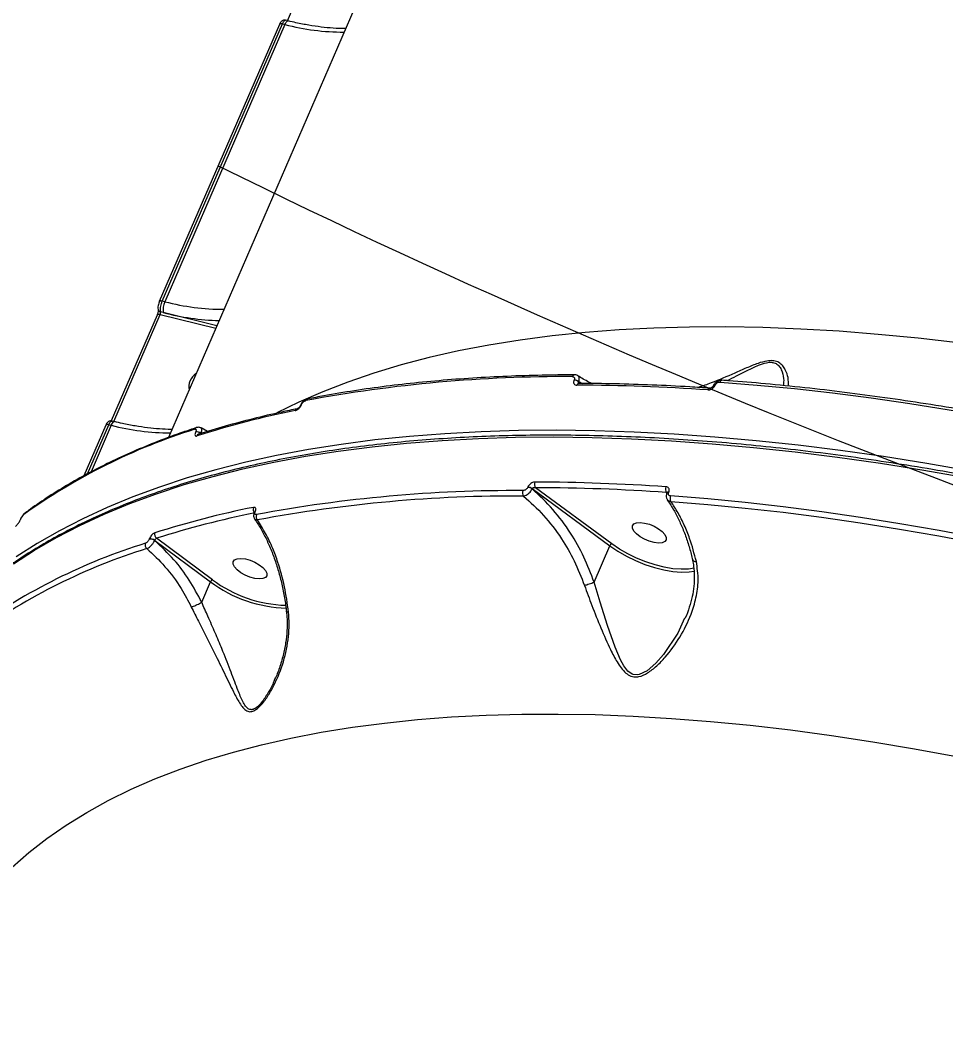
# Model space of a CAD drawing. Header units: millimetres. Extents: x -5238 to 5144, y -3542 to 5092.
# Drawn here: x 2209.4 to 2438.1, y 1084.5 to 1334.4 of the extents above; entities that cross this region are included whole.
import ezdxf

# ---------------------------------------------------------------- set-up
doc = ezdxf.new("R2010")
doc.units = ezdxf.units.MM
for name, color, linetype in [('DIKOM_ОБЪЕКТ', 7, 'Continuous'), ('DIKOM_РАЗМЕР_ЗОНА', 7, 'Continuous'), ('DIKOM_РАЗМЕР_ОБЪЕКТА', 7, 'Continuous')]:
    doc.layers.add(name, color=color, linetype=linetype)
doc.styles.add('style1', font='arial.ttf', dxfattribs={"width": 0.8})
doc.dimstyles.new('1-50', dxfattribs={"dimtxt": 300, "dimasz": 200, "dimexe": 100, "dimexo": 0, "dimgap": 100, "dimtad": 1, "dimtxsty": 'style1', "dimcen": 200, "dimclrd": 7, "dimclre": 7, "dimclrt": 7, "dimadec": 1, "dimazin": 2, "dimtfac": 1, "dimtmove": 0, "dimatfit": 2, "dimfxl": 0, "dimlwd": 25, "dimlwe": 18, "dimarcsym": 0})

# ---------------------------------------------------------------- blocks, each defined once
blk = doc.blocks.new('*D0')
at = {"layer": 'Defpoints', "color": 0, "transparency": 16777216}
for p in [(2469.51, 3229.24), (-4251.52, -643.28), (-419.57, -643.28)]:
    blk.add_point(p, dxfattribs=at)
at = {"layer": 'DIKOM_РАЗМЕР_ОБЪЕКТА', "color": 7, "lineweight": 18, "transparency": 16777216}
for p, q in [((2469.51, 3229.24), (-4351.52, 3229.24)), ((-419.57, -643.28), (-4351.52, -643.28))]:
    blk.add_line(p, q, dxfattribs=at)
at = {"layer": 'DIKOM_РАЗМЕР_ОБЪЕКТА', "color": 7, "lineweight": 25, "transparency": 16777216}
blk.add_line((-4251.52, 3029.24), (-4251.52, -443.28), dxfattribs=at)
at = {"layer": 'DIKOM_РАЗМЕР_ОБЪЕКТА', "color": 7, "transparency": 16777216}
for points in [[(-4284.86, 3029.24), (-4218.19, 3029.24), (-4251.52, 3229.24)], [(-4284.86, -443.28), (-4218.19, -443.28), (-4251.52, -643.28)]]:
    blk.add_solid(points, dxfattribs=at)
at = {"layer": 'DIKOM_РАЗМЕР_ОБЪЕКТА', "color": 7, "transparency": 16777216, "insert": (-4504.8, 1292.98), "char_height": 300, "attachment_point": 5, "rotation": 90, "style": 'style1'}
blk.add_mtext('3900', dxfattribs=at)
blk = doc.blocks.new('*D1')
at = {"layer": 'Defpoints', "color": 0, "transparency": 16777216}
for p in [(-4787.63, 5091.56), (3144.22, 5091.56), (-2554.16, -2403.28)]:
    blk.add_point(p, dxfattribs=at)
at = {"layer": 'DIKOM_РАЗМЕР_ЗОНА', "color": 7, "lineweight": 18, "transparency": 16777216}
for p, q in [((3144.22, 5091.56), (-4887.63, 5091.56)), ((-2554.16, -2403.28), (-4887.63, -2403.28))]:
    blk.add_line(p, q, dxfattribs=at)
at = {"layer": 'DIKOM_РАЗМЕР_ЗОНА', "color": 7, "lineweight": 25, "transparency": 16777216}
blk.add_line((-4787.63, -2203.28), (-4787.63, 4891.56), dxfattribs=at)
at = {"layer": 'DIKOM_РАЗМЕР_ЗОНА', "color": 7, "transparency": 16777216}
for points in [[(-4820.97, 4891.56), (-4754.3, 4891.56), (-4787.63, 5091.56)], [(-4820.97, -2203.28), (-4754.3, -2203.28), (-4787.63, -2403.28)]]:
    blk.add_solid(points, dxfattribs=at)
at = {"layer": 'DIKOM_РАЗМЕР_ЗОНА', "color": 7, "transparency": 16777216, "insert": (-5040.81, 1344.14), "char_height": 300, "attachment_point": 5, "rotation": 90, "style": 'style1'}
blk.add_mtext('7500', dxfattribs=at)
blk = doc.blocks.new('*D2')
at = {"layer": 'Defpoints', "color": 0, "transparency": 16777216}
for p in [(5144.22, 2720.02), (-4054.16, -903.28), (5144.22, -3441.88)]:
    blk.add_point(p, dxfattribs=at)
at = {"layer": 'DIKOM_РАЗМЕР_ЗОНА', "color": 7, "lineweight": 18, "transparency": 16777216}
for p, q in [((5144.22, 2720.02), (5144.22, -3541.88)), ((-4054.16, -903.28), (-4054.16, -3541.88))]:
    blk.add_line(p, q, dxfattribs=at)
at = {"layer": 'DIKOM_РАЗМЕР_ЗОНА', "color": 7, "lineweight": 25, "transparency": 16777216}
blk.add_line((-3854.16, -3441.88), (4944.22, -3441.88), dxfattribs=at)
at = {"layer": 'DIKOM_РАЗМЕР_ЗОНА', "color": 7, "transparency": 16777216}
for points in [[(-3854.16, -3408.54), (-3854.16, -3475.21), (-4054.16, -3441.88)], [(4944.22, -3408.54), (4944.22, -3475.21), (5144.22, -3441.88)]]:
    blk.add_solid(points, dxfattribs=at)
at = {"layer": 'DIKOM_РАЗМЕР_ЗОНА', "color": 7, "transparency": 16777216, "insert": (545.03, -3188.7), "char_height": 300, "attachment_point": 5, "style": 'style1'}
blk.add_mtext('9200', dxfattribs=at)
blk = doc.blocks.new('*D3')
at = {"layer": 'Defpoints', "color": 0, "transparency": 16777216}
for p in [(3889.93, 2956), (-2405.68, -161.05), (3889.93, -2949.28)]:
    blk.add_point(p, dxfattribs=at)
at = {"layer": 'DIKOM_РАЗМЕР_ОБЪЕКТА', "color": 7, "lineweight": 18, "transparency": 16777216}
for p, q in [((3889.93, 2956), (3889.93, -3049.28)), ((-2405.68, -161.05), (-2405.68, -3049.28))]:
    blk.add_line(p, q, dxfattribs=at)
at = {"layer": 'DIKOM_РАЗМЕР_ОБЪЕКТА', "color": 7, "lineweight": 25, "transparency": 16777216}
blk.add_line((-2205.68, -2949.28), (3689.93, -2949.28), dxfattribs=at)
at = {"layer": 'DIKOM_РАЗМЕР_ОБЪЕКТА', "color": 7, "transparency": 16777216}
for points in [[(-2205.68, -2915.95), (-2205.68, -2982.61), (-2405.68, -2949.28)], [(3689.93, -2915.95), (3689.93, -2982.61), (3889.93, -2949.28)]]:
    blk.add_solid(points, dxfattribs=at)
at = {"layer": 'DIKOM_РАЗМЕР_ОБЪЕКТА', "color": 7, "transparency": 16777216, "insert": (742.13, -2696.01), "char_height": 300, "attachment_point": 5, "style": 'style1'}
blk.add_mtext('6300', dxfattribs=at)

msp = doc.modelspace()

# ---------------------------------------------------------------- linework, layer by layer
at = {"layer": 'DIKOM_ОБЪЕКТ', "color": 7, "linetype": 'Continuous', "lineweight": 15}
for p, q in [((2362.472, 1500.19), (2246.02, 1231.298)), ((2275.431, 1334.313), (2286.863, 1360.709)), ((2273.445, 1333.389), (2243.779, 1264.889)), ((2244.526, 1265.009), (2274.192, 1333.509)), ((2274.798, 1333.361), (2245.132, 1264.86)), ((2274.192, 1333.509), (2274.798, 1333.361)), ((2275.615, 1334.268), (2274.989, 1334.421)), ((2245.132, 1264.86), (2244.526, 1265.009)), ((2243.225, 1261.552), (2231.901, 1235.405)), ((2232.54, 1235.276), (2243.972, 1261.672)), ((2243.972, 1261.672), (2257.715, 1258.302)), ((2244.758, 1262.174), (2244.116, 1262.332)), ((2257.987, 1258.93), (2244.758, 1262.174)), ((2346.277, 1245.546), (2346.248, 1245.48)), ((2347.353, 1245.085), (2347.381, 1245.151)), ((2347.915, 1244.67), (2347.353, 1245.085)), ((2347.381, 1245.151), (2348.309, 1244.666)), ((2380.633, 1244.093), (2380.614, 1244.047)), ((2381.092, 1244.212), (2381.111, 1244.257)), ((2278.711, 1239.335), (2278.682, 1239.27)), ((2278.917, 1239.422), (2278.946, 1239.488)), ((2232.724, 1235.231), (2232.098, 1235.384)), ((2230.554, 1234.352), (2225.143, 1221.858)), ((2226.063, 1222.378), (2231.301, 1234.473)), ((2231.907, 1234.324), (2226.925, 1222.819)), ((2231.301, 1234.473), (2231.907, 1234.324)), ((2252.771, 1232.71), (2252.751, 1232.665)), ((2255.681, 1232.777), (2254.087, 1233.728)), ((2254.081, 1232.298), (2254.101, 1232.343)), ((2334.811, 1219.07), (2334.782, 1219.005)), ((2335.887, 1218.609), (2335.915, 1218.675)), ((2335.915, 1218.675), (2355.083, 1204.542)), ((2355.552, 1205.04), (2336.731, 1218.917)), ((2369.037, 1217.739), (2369.157, 1217.593)), ((2369.176, 1217.638), (2369.157, 1217.592)), ((2369.635, 1217.756), (2369.654, 1217.802)), ((2267.245, 1212.86), (2267.216, 1212.794)), ((2267.451, 1212.947), (2267.48, 1213.013)), ((2209.463, 1211.08), (2209.427, 1210.995)), ((2209.496, 1211.08), (2209.533, 1211.165)), ((2241.314, 1206.255), (2241.294, 1206.21)), ((2242.624, 1205.843), (2242.644, 1205.888)), ((2242.644, 1205.888), (2256.435, 1195.667)), ((2256.905, 1196.164), (2243.084, 1206.407)), ((2351.191, 1195.557), (2355.083, 1204.542)), ((2254.249, 1190.621), (2256.435, 1195.667)), ((2272.398, 1171.915), (2272.161, 1171.289))]:
    msp.add_line(p, q, dxfattribs=at)
at = {"layer": 'DIKOM_ОБЪЕКТ', "color": 7, "linetype": 'Continuous', "lineweight": 15, "flags": 128}
for points in [[(2274.192, 1333.509), (2274.021, 1333.543), (2273.862, 1333.556), (2273.721, 1333.549), (2273.604, 1333.521), (2273.514, 1333.474), (2273.455, 1333.409), (2273.445, 1333.389)], [(2274.798, 1333.361), (2274.944, 1333.663), (2275.098, 1333.914), (2275.253, 1334.103), (2275.403, 1334.225), (2275.544, 1334.273), (2275.614, 1334.268)], [(2244.526, 1265.009), (2244.355, 1265.042), (2244.196, 1265.056), (2244.055, 1265.048), (2243.938, 1265.021), (2243.848, 1264.974), (2243.789, 1264.909), (2243.777, 1264.885)], [(2243.972, 1261.672), (2243.8, 1261.706), (2243.64, 1261.719), (2243.499, 1261.711), (2243.382, 1261.683), (2243.292, 1261.636), (2243.234, 1261.571), (2243.225, 1261.552)], [(2441.162, 1254.694), (2431.213, 1255.849), (2421.404, 1256.805), (2411.743, 1257.563), (2402.239, 1258.121), (2392.901, 1258.478), (2383.737, 1258.636), (2374.757, 1258.592), (2365.969, 1258.348), (2357.38, 1257.903), (2349, 1257.259), (2340.835, 1256.415), (2332.893, 1255.372), (2325.181, 1254.132), (2317.707, 1252.695), (2310.479, 1251.063), (2303.501, 1249.238), (2296.781, 1247.22), (2290.326, 1245.013), (2284.141, 1242.617), (2278.231, 1240.036), (2272.796, 1237.371)], [(2382.299, 1245.027), (2391.453, 1244.288), (2400.727, 1243.388), (2410.114, 1242.326), (2419.609, 1241.104), (2429.205, 1239.723), (2438.895, 1238.182), (2448.672, 1236.484), (2458.531, 1234.63)], [(2231.907, 1234.324), (2232.053, 1234.626), (2232.207, 1234.877), (2232.362, 1235.067), (2232.513, 1235.188), (2232.653, 1235.236), (2232.724, 1235.231)], [(2444.212, 1222.997), (2433.389, 1224.889), (2422.673, 1226.588), (2412.072, 1228.093), (2401.597, 1229.402), (2391.255, 1230.514), (2381.056, 1231.429), (2371.008, 1232.145), (2361.119, 1232.663), (2351.399, 1232.981), (2341.854, 1233.1), (2332.493, 1233.018), (2323.324, 1232.737), (2314.355, 1232.257), (2305.593, 1231.578), (2297.046, 1230.7), (2288.72, 1229.624), (2280.623, 1228.352), (2272.762, 1226.884), (2265.143, 1225.221), (2257.773, 1223.365), (2250.657, 1221.318), (2243.803, 1219.08), (2237.215, 1216.655), (2230.899, 1214.044), (2224.861, 1211.249), (2219.105, 1208.273), (2213.637, 1205.118), (2208.461, 1201.787)], [(2231.301, 1234.473), (2231.13, 1234.506), (2230.971, 1234.519), (2230.83, 1234.512), (2230.713, 1234.484), (2230.623, 1234.437), (2230.565, 1234.373), (2230.554, 1234.352)], [(2207.746, 1200.137), (2212.922, 1203.468), (2218.39, 1206.623), (2224.146, 1209.599), (2230.184, 1212.394), (2236.5, 1215.005), (2243.088, 1217.43), (2249.942, 1219.667), (2257.058, 1221.714), (2264.428, 1223.57), (2272.047, 1225.233), (2279.908, 1226.701), (2288.005, 1227.974), (2296.331, 1229.049), (2304.878, 1229.927), (2313.64, 1230.606), (2322.609, 1231.087), (2331.778, 1231.368), (2341.139, 1231.449), (2350.684, 1231.331), (2360.405, 1231.012), (2370.293, 1230.495), (2380.341, 1229.778), (2390.541, 1228.863), (2400.882, 1227.751), (2411.357, 1226.442), (2421.958, 1224.937), (2432.674, 1223.238), (2443.497, 1221.347)], [(2446.336, 1206.471), (2436.477, 1208.325), (2426.7, 1210.023), (2417.01, 1211.564), (2407.414, 1212.945), (2397.919, 1214.167), (2388.532, 1215.229), (2379.258, 1216.129), (2370.104, 1216.868)], [(2370.153, 1215.524), (2379.287, 1214.787), (2388.54, 1213.889), (2397.907, 1212.83), (2407.381, 1211.61), (2416.955, 1210.232), (2426.624, 1208.695), (2436.38, 1207), (2446.217, 1205.15)], [(2361.643, 1207.48), (2361.003, 1208.203), (2360.674, 1208.89), (2360.683, 1209.487), (2361.028, 1209.944), (2361.681, 1210.225), (2362.591, 1210.307), (2363.683, 1210.183), (2364.868, 1209.863), (2366.051, 1209.374), (2367.135, 1208.754), (2368.034, 1208.055), (2368.673, 1207.332), (2369.002, 1206.644), (2368.994, 1206.047), (2368.649, 1205.59), (2367.995, 1205.309), (2367.085, 1205.227), (2365.994, 1205.351), (2364.809, 1205.671), (2363.626, 1206.16), (2362.541, 1206.78), (2361.643, 1207.48)], [(2375.892, 1198.989), (2374.544, 1198.79), (2372.698, 1198.739), (2370.669, 1198.899), (2368.503, 1199.267), (2366.252, 1199.833), (2363.967, 1200.585), (2361.703, 1201.505), (2359.512, 1202.571), (2357.446, 1203.758), (2355.552, 1205.04)], [(2355.083, 1204.542), (2357.035, 1203.221), (2359.166, 1201.996), (2361.426, 1200.896), (2363.761, 1199.948), (2366.117, 1199.173), (2368.439, 1198.589), (2370.672, 1198.21), (2372.765, 1198.044), (2374.669, 1198.097), (2375.915, 1198.273)], [(2262.995, 1198.604), (2262.355, 1199.327), (2262.026, 1200.015), (2262.035, 1200.612), (2262.38, 1201.069), (2263.033, 1201.35), (2263.943, 1201.432), (2265.035, 1201.308), (2266.22, 1200.988), (2267.403, 1200.499), (2268.487, 1199.879), (2269.386, 1199.179), (2270.025, 1198.456), (2270.354, 1197.769), (2270.346, 1197.172), (2270.001, 1196.715), (2269.347, 1196.434), (2268.437, 1196.352), (2267.346, 1196.476), (2266.161, 1196.796), (2264.978, 1197.285), (2263.893, 1197.905), (2262.995, 1198.604)], [(2373.564, 1186.671), (2371.848, 1182.963), (2368.327, 1177.703), (2366.438, 1175.554), (2364.271, 1173.672), (2362.324, 1172.709), (2361.896, 1172.63), (2360.845, 1172.72), (2360.56, 1172.826), (2359.498, 1173.598), (2358.53, 1174.884), (2357.715, 1176.399), (2356.394, 1179.539), (2354.527, 1184.846), (2352.673, 1190.62), (2351.19, 1195.554), (2351.19, 1195.555), (2351.19, 1195.555)], [(2207.433, 1125.14), (2211.581, 1128.78), (2216.034, 1132.251), (2220.787, 1135.549), (2225.837, 1138.673), (2231.178, 1141.618), (2236.806, 1144.383), (2242.715, 1146.964), (2248.9, 1149.36), (2255.356, 1151.567), (2262.076, 1153.585), (2269.053, 1155.41), (2276.282, 1157.042), (2283.756, 1158.479), (2291.467, 1159.719), (2299.409, 1160.762), (2307.574, 1161.606), (2315.955, 1162.25), (2324.544, 1162.695), (2333.332, 1162.939), (2342.312, 1162.983), (2351.475, 1162.826), (2360.813, 1162.468), (2370.317, 1161.91), (2379.979, 1161.153), (2389.788, 1160.196), (2399.737, 1159.042), (2409.815, 1157.69), (2420.014, 1156.143), (2430.324, 1154.401), (2440.735, 1152.467)]]:
    msp.add_lwpolyline(points, dxfattribs=at)
at = {"layer": 'DIKOM_ОБЪЕКТ', "color": 7, "linetype": 'Continuous', "lineweight": 15}
for centre, radius, start, end in [((2289.539, 1390.5), 59.01, 255.53429, 269.8764), ((3144.22, 3091.556), 2000, 243.707735, 266.4319), ((2249.256, 1262.917), 4.559, 154.76446, 189.37563), ((2259.87, 1321.982), 58.992, 255.53211, 269.87871), ((2244.296, 1263.135), 0.823, 196.76932, 257.37046), ((2260.526, 1323.734), 63.548, 255.63261, 268.21304), ((2254.336, 1243.868), 3.305, 155.12616, 193.70043), ((2255.516, 1243.361), 4.589, 125.25331, 155.5749), ((2343.876, 899.005), 347.355, 89.67726, 100.60468), ((2346.42, 1246.18), 0.613, 96.38173, 163.52878), ((2346.148, 1243.459), 2.024, 53.45904, 87.15183), ((2346.176, 1243.524), 2.025, 53.46644, 87.14444), ((2382.864, 1244.883), 0.583, 95.36454, 165.67244), ((2347.535, 1244.051), 0.63, 97.17722, 162.45193), ((2345.177, 751.391), 492.853, 86.02787, 89.79569), ((2379.878, 1242.92), 0.578, 94.93907, 165.96126), ((2380.977, 1243.77), 0.456, 75.40542, 142.91277), ((2380.997, 1243.811), 0.461, 75.60351, 141.80711), ((2280.601, 1240.182), 0.694, 103.44993, 159.36408), ((2322.543, 1012.972), 229.499, 101.3497, 107.62242), ((2278.027, 1237.74), 0.692, 102.98427, 159.42879), ((2278.942, 1239.127), 0.296, 94.81921, 151.28984), ((2278.971, 1239.192), 0.298, 94.92075, 150.32439), ((2296.867, 1091.634), 148.484, 107.3594, 125.64382), ((2246.647, 1291.455), 59.002, 255.53282, 269.87695), ((2253.241, 1233.084), 0.729, 109.12231, 158.162), ((2252.991, 1230.942), 1.74, 51.20725, 97.93527), ((2253.011, 1230.988), 1.739, 51.19362, 97.93935), ((2253.738, 1231.432), 0.726, 108.95794, 158.2656), ((2337.835, 1219.75), 1.383, 156.25351, 217.0618), ((2334.812, 727.457), 492.853, 86.02787, 89.79569), ((2331.679, 870.857), 347.343, 89.67705, 100.60488), ((2334.927, 1217.639), 1.404, 156.70934, 214.28479), ((2334.681, 1216.983), 2.024, 53.46388, 87.14699), ((2334.71, 1217.049), 2.024, 53.46388, 87.14699), ((2334.978, 727.218), 491.702, 86.02804, 89.7957), ((2370.306, 1218.513), 1.486, 155.64574, 211.38675), ((2369.52, 1217.313), 0.458, 75.48891, 142.38158), ((2369.539, 1217.361), 0.456, 75.3831, 143.01142), ((2331.815, 870.262), 346.592, 89.67728, 100.6046), ((2371.506, 1216.246), 1.533, 156.0896, 208.09731), ((2211.057, 1211.994), 0.78, 126.69173, 156.90138), ((2312.171, 989.063), 229.473, 101.34935, 107.62277), ((2312.398, 988.199), 228.952, 101.34959, 107.6223), ((2268.162, 1213.591), 1.237, 158.29113, 220.12289), ((2267.476, 1212.651), 0.297, 94.88385, 150.62796), ((2267.504, 1212.719), 0.294, 94.67923, 151.71691), ((2209.614, 1210.913), 0.205, 125.3257, 156.71967), ((2209.659, 1210.992), 0.214, 126.01224, 155.63686), ((2268.899, 1211.808), 1.232, 158.10534, 225.20326), ((2243.787, 1207.341), 1.169, 158.62282, 233.04764), ((2284.671, 1063.477), 148.482, 107.35938, 125.64397), ((2241.46, 1204.772), 1.17, 158.74929, 229.81538), ((2241.534, 1204.487), 1.739, 51.19212, 97.94086), ((2241.554, 1204.532), 1.74, 51.19994, 97.93303), ((2355.942, 1204.201), 0.925, 114.93951, 158.35139), ((2284.91, 1062.469), 148.157, 107.35955, 125.64377), ((2275.912, 1221.569), 32.408, 233.05854, 268.66534), ((2275.898, 1221.577), 31.726, 233.22542, 268.37862)]:
    msp.add_arc(centre, radius, start, end, dxfattribs=at)
for points, knots in [([(2274.986, 1334.404), (2274.941, 1334.42), (2274.772, 1334.48), (2274.468, 1334.436), (2274.143, 1334.304), (2273.875, 1334.087), (2273.639, 1333.799), (2273.518, 1333.526), (2273.452, 1333.377)], [0, 0, 0, 0, 0.0669517, 0.2507582, 0.4117952, 0.5684429, 0.7642475, 1, 1, 1, 1]), ([(2274.192, 1333.509), (2274.246, 1333.626), (2274.383, 1333.92), (2274.618, 1334.254), (2274.84, 1334.443), (2274.945, 1334.407), (2274.983, 1334.394)], [0, 0, 0, 0, 0.2027143, 0.5120512, 0.8215594, 1, 1, 1, 1]), ([(2289.789, 1332.361), (2289.699, 1332.36), (2288.725, 1332.352), (2286.749, 1332.447), (2283.812, 1332.72), (2280.735, 1333.175), (2277.987, 1333.705), (2276.26, 1334.114), (2275.615, 1334.268)], [0, 0, 0, 0, 0.0214372, 0.2333904, 0.4459002, 0.658986, 0.8725594, 1, 1, 1, 1]), ([(2243.781, 1264.884), (2243.765, 1264.85), (2243.671, 1264.648), (2243.538, 1264.199), (2243.443, 1263.557), (2243.416, 1263.134), (2243.507, 1262.911), (2243.513, 1262.898)], [0, 0, 0, 0, 0.0568256, 0.3337745, 0.6279044, 0.9787371, 1, 1, 1, 1]), ([(2244.116, 1262.332), (2244.097, 1262.416), (2244.048, 1262.627), (2244.049, 1263.114), (2244.133, 1263.748), (2244.295, 1264.419), (2244.449, 1264.812), (2244.526, 1265.009)], [0, 0, 0, 0, 0.1417272, 0.3563906, 0.5709469, 0.7854774, 1, 1, 1, 1]), ([(2243.504, 1262.909), (2243.505, 1262.904), (2243.507, 1262.894), (2243.512, 1262.803), (2243.505, 1262.637), (2243.473, 1262.382), (2243.402, 1262.06), (2243.311, 1261.76), (2243.248, 1261.612), (2243.224, 1261.558)], [0, 0, 0, 0, 0.0869992, 0.1928689, 0.3201498, 0.4882957, 0.6759686, 0.8804705, 1, 1, 1, 1]), ([(2243.972, 1261.672), (2243.992, 1261.721), (2244.031, 1261.82), (2244.078, 1261.986), (2244.109, 1262.142), (2244.121, 1262.261), (2244.117, 1262.311), (2244.116, 1262.332)], [0, 0, 0, 0, 0.2140084, 0.4281621, 0.6428684, 0.8579638, 1, 1, 1, 1]), ([(2399.172, 1244.017), (2399.202, 1244.695), (2399.258, 1245.954), (2398.664, 1247.764), (2397.85, 1249.057), (2396.961, 1249.87), (2395.997, 1250.218), (2394.996, 1250.333), (2393.707, 1250.253), (2391.458, 1249.599), (2388.795, 1248.505), (2384.942, 1246.805), (2380.931, 1245.02), (2377.969, 1244.041), (2376.886, 1243.683)], [0, 0, 0, 0, 0.1400295, 0.2603992, 0.3212595, 0.3835908, 0.4342275, 0.4438762, 0.4905152, 0.5540927, 0.6382068, 0.7245554, 0.8992922, 1, 1, 1, 1]), ([(2384.055, 1245.371), (2384.833, 1245.753), (2386.469, 1246.557), (2389.038, 1247.906), (2391.498, 1249.093), (2393.607, 1249.836), (2394.793, 1249.937), (2395.681, 1249.822), (2396.512, 1249.448), (2397.221, 1248.587), (2397.815, 1247.204), (2398.117, 1245.619), (2397.976, 1244.56), (2397.921, 1244.143)], [0, 0, 0, 0, 0.1050276, 0.2209619, 0.3388189, 0.4220666, 0.4812305, 0.493451, 0.5584393, 0.6397676, 0.7243222, 0.8914318, 1, 1, 1, 1]), ([(2346.355, 1246.789), (2344.796, 1246.781), (2340.276, 1246.758), (2332.921, 1246.582), (2324.353, 1246.204), (2315.969, 1245.645), (2307.772, 1244.909), (2299.768, 1243.994), (2291.966, 1242.901), (2285.544, 1241.836), (2281.756, 1241.11), (2280.44, 1240.857)], [0, 0, 0, 0, 0.0652748, 0.1893416, 0.3134162, 0.4374972, 0.5615843, 0.6856781, 0.8097769, 0.9338811, 1, 1, 1, 1]), ([(2345.832, 1246.354), (2345.921, 1246.345), (2346.099, 1246.326), (2346.28, 1246.176), (2346.363, 1245.958), (2346.348, 1245.733), (2346.295, 1245.594), (2346.277, 1245.546)], [0, 0, 0, 0, 0.2288368, 0.4578773, 0.6785315, 0.8883969, 1, 1, 1, 1]), ([(2346.248, 1245.48), (2346.221, 1245.408), (2346.14, 1245.196), (2346.117, 1244.852), (2346.247, 1244.516), (2346.525, 1244.286), (2346.798, 1244.256), (2346.934, 1244.241)], [0, 0, 0, 0, 0.1082679, 0.3204277, 0.5430404, 0.7715612, 1, 1, 1, 1]), ([(2347.198, 1246.543), (2347.18, 1246.559), (2347.032, 1246.693), (2346.724, 1246.781), (2346.451, 1246.767), (2346.353, 1246.763)], [0, 0, 0, 0, 0.0795257, 0.6693094, 1, 1, 1, 1]), ([(2347.381, 1245.151), (2347.415, 1245.249), (2347.514, 1245.532), (2347.55, 1245.969), (2347.451, 1246.361), (2347.266, 1246.483), (2347.189, 1246.534)], [0, 0, 0, 0, 0.1595913, 0.4595401, 0.7726464, 1, 1, 1, 1]), ([(2350.664, 1244.637), (2350.399, 1244.758), (2349.221, 1245.296), (2348.085, 1246.007), (2347.204, 1246.557)], [0, 0, 0, 0, 0.2250148, 1, 1, 1, 1]), ([(2347.482, 1244.679), (2347.467, 1244.689), (2347.403, 1244.736), (2347.345, 1244.84), (2347.325, 1244.947), (2347.331, 1245.024), (2347.344, 1245.06), (2347.353, 1245.085)], [0, 0, 0, 0, 0.1100493, 0.497102, 0.7543225, 0.8348577, 1, 1, 1, 1]), ([(2382.806, 1245.445), (2382.739, 1245.454), (2382.464, 1245.493), (2381.939, 1245.357), (2381.305, 1245.005), (2380.836, 1244.544), (2380.705, 1244.195), (2380.663, 1244.084)], [0, 0, 0, 0, 0.0766091, 0.3163686, 0.5826419, 0.868011, 1, 1, 1, 1]), ([(2381.111, 1244.257), (2381.142, 1244.318), (2381.219, 1244.472), (2381.421, 1244.698), (2381.699, 1244.895), (2382.009, 1245.02), (2382.202, 1245.025), (2382.299, 1245.027)], [0, 0, 0, 0, 0.1422679, 0.3571169, 0.57152, 0.7856946, 1, 1, 1, 1]), ([(2458.978, 1235.075), (2457.166, 1235.424), (2451.908, 1236.438), (2443.27, 1237.987), (2433.101, 1239.662), (2423.032, 1241.162), (2413.07, 1242.488), (2403.223, 1243.639), (2393.669, 1244.595), (2386.893, 1245.164), (2383.348, 1245.423), (2382.809, 1245.463)], [0, 0, 0, 0, 0.0688414, 0.199657, 0.3304769, 0.4613029, 0.5921311, 0.7229656, 0.8538037, 0.9777648, 1, 1, 1, 1]), ([(2347.518, 1244.682), (2347.486, 1244.68), (2347.439, 1244.677), (2347.449, 1244.675), (2347.452, 1244.675)], [0, 0, 0, 0, 0.6854113, 1, 1, 1, 1]), ([(2379.828, 1243.496), (2378.169, 1243.605), (2373.357, 1243.921), (2365.503, 1244.305), (2356.356, 1244.604), (2350.407, 1244.652), (2347.456, 1244.676)], [0, 0, 0, 0, 0.1498897, 0.4347596, 0.7196481, 1, 1, 1, 1]), ([(2379.317, 1243.06), (2379.462, 1243.064), (2379.752, 1243.072), (2380.216, 1243.26), (2380.633, 1243.554), (2380.932, 1243.892), (2381.046, 1244.121), (2381.092, 1244.212)], [0, 0, 0, 0, 0.2150507, 0.4299888, 0.6447246, 0.8592474, 1, 1, 1, 1]), ([(2380.611, 1244.046), (2380.596, 1244.014), (2380.565, 1243.945), (2380.459, 1243.811), (2380.315, 1243.681), (2380.149, 1243.577), (2379.988, 1243.513), (2379.87, 1243.494), (2379.845, 1243.496), (2379.835, 1243.497)], [0, 0, 0, 0, 0.1286933, 0.2794644, 0.4257963, 0.5816262, 0.7369698, 0.8920107, 1, 1, 1, 1]), ([(2280.442, 1240.844), (2280.331, 1240.821), (2280.02, 1240.754), (2279.533, 1240.44), (2279.021, 1239.939), (2278.815, 1239.523), (2278.722, 1239.335)], [0, 0, 0, 0, 0.1511145, 0.4238139, 0.7409906, 1, 1, 1, 1]), ([(2278.946, 1239.488), (2278.991, 1239.578), (2279.081, 1239.758), (2279.289, 1240.016), (2279.524, 1240.228), (2279.756, 1240.372), (2279.891, 1240.41), (2279.951, 1240.427)], [0, 0, 0, 0, 0.2039332, 0.4079742, 0.6134504, 0.8264601, 1, 1, 1, 1]), ([(2277.865, 1238.413), (2276.585, 1238.147), (2272.873, 1237.376), (2266.899, 1235.963), (2260.037, 1234.144), (2255.668, 1232.79), (2253.502, 1232.119)], [0, 0, 0, 0, 0.1498877, 0.4347984, 0.7197187, 1, 1, 1, 1]), ([(2277.378, 1237.983), (2277.471, 1238.01), (2277.678, 1238.069), (2278.034, 1238.293), (2278.394, 1238.621), (2278.711, 1239.013), (2278.848, 1239.286), (2278.917, 1239.422)], [0, 0, 0, 0, 0.1741732, 0.3895531, 0.595792, 0.7978687, 1, 1, 1, 1]), ([(2278.682, 1239.268), (2278.681, 1239.267), (2278.665, 1239.225), (2278.598, 1239.099), (2278.472, 1238.913), (2278.302, 1238.717), (2278.113, 1238.549), (2277.957, 1238.449), (2277.87, 1238.414), (2277.872, 1238.415), (2277.873, 1238.415)], [0, 0, 0, 0, 0.0034137, 0.1361949, 0.2751551, 0.4355485, 0.6085626, 0.7819751, 0.9203433, 1, 1, 1, 1]), ([(2232.095, 1235.367), (2232.05, 1235.383), (2231.881, 1235.443), (2231.577, 1235.4), (2231.253, 1235.268), (2230.984, 1235.051), (2230.748, 1234.762), (2230.627, 1234.489), (2230.561, 1234.34)], [0, 0, 0, 0, 0.0669518, 0.2507066, 0.4117817, 0.5684295, 0.7642474, 1, 1, 1, 1]), ([(2231.301, 1234.473), (2231.356, 1234.589), (2231.492, 1234.884), (2231.727, 1235.217), (2231.95, 1235.406), (2232.054, 1235.37), (2232.092, 1235.357)], [0, 0, 0, 0, 0.2027322, 0.5120338, 0.8215365, 1, 1, 1, 1]), ([(2246.898, 1233.325), (2246.809, 1233.324), (2245.835, 1233.315), (2243.859, 1233.41), (2240.921, 1233.683), (2237.844, 1234.138), (2235.096, 1234.668), (2233.37, 1235.078), (2232.724, 1235.231)], [0, 0, 0, 0, 0.0214318, 0.2333914, 0.4458991, 0.65898, 0.8725526, 1, 1, 1, 1]), ([(2252.999, 1233.771), (2251.868, 1233.393), (2248.585, 1232.294), (2243.333, 1230.346), (2237.327, 1227.874), (2231.571, 1225.234), (2226.066, 1222.43), (2220.817, 1219.465), (2215.918, 1216.394), (2212.568, 1214.078), (2210.858, 1212.817), (2210.591, 1212.62)], [0, 0, 0, 0, 0.0688338, 0.199641, 0.3304435, 0.4612282, 0.5919879, 0.7227181, 0.8534107, 0.9771209, 1, 1, 1, 1]), ([(2252.565, 1233.355), (2252.624, 1233.367), (2252.743, 1233.39), (2252.85, 1233.303), (2252.887, 1233.135), (2252.855, 1232.923), (2252.795, 1232.771), (2252.771, 1232.71)], [0, 0, 0, 0, 0.2142844, 0.4284806, 0.6428765, 0.8577135, 1, 1, 1, 1]), ([(2252.751, 1232.665), (2252.716, 1232.575), (2252.626, 1232.349), (2252.577, 1232.033), (2252.633, 1231.781), (2252.795, 1231.65), (2252.974, 1231.684), (2253.064, 1231.701)], [0, 0, 0, 0, 0.1407502, 0.3552813, 0.5700086, 0.7849628, 1, 1, 1, 1]), ([(2254.064, 1233.649), (2254.053, 1233.659), (2253.932, 1233.77), (2253.626, 1233.839), (2253.271, 1233.853), (2253.079, 1233.786), (2253.005, 1233.76)], [0, 0, 0, 0, 0.0397733, 0.4369141, 0.7820612, 1, 1, 1, 1]), ([(2254.101, 1232.343), (2254.145, 1232.467), (2254.255, 1232.779), (2254.299, 1233.207), (2254.231, 1233.538), (2254.091, 1233.615), (2254.035, 1233.646)], [0, 0, 0, 0, 0.1999722, 0.5018087, 0.8029116, 1, 1, 1, 1]), ([(2689.823, 1136.349), (2688.04, 1137.262), (2682.87, 1139.908), (2674.24, 1144.205), (2663.91, 1149.202), (2653.501, 1154.08), (2643.022, 1158.839), (2632.48, 1163.474), (2621.883, 1167.983), (2611.24, 1172.361), (2600.558, 1176.605), (2589.846, 1180.713), (2579.111, 1184.68), (2568.361, 1188.505), (2557.605, 1192.184), (2546.85, 1195.714), (2536.105, 1199.093), (2525.378, 1202.319), (2514.677, 1205.388), (2504.009, 1208.299), (2493.383, 1211.049), (2482.807, 1213.636), (2472.289, 1216.059), (2461.836, 1218.315), (2451.457, 1220.403), (2441.159, 1222.321), (2430.95, 1224.067), (2420.838, 1225.641), (2410.829, 1227.041), (2400.933, 1228.267), (2391.155, 1229.316), (2381.504, 1230.189), (2371.987, 1230.884), (2362.61, 1231.401), (2353.381, 1231.741), (2344.307, 1231.901), (2335.394, 1231.883), (2326.65, 1231.685), (2318.08, 1231.309), (2309.691, 1230.754), (2301.49, 1230.021), (2293.482, 1229.111), (2285.674, 1228.022), (2278.072, 1226.758), (2270.68, 1225.318), (2263.505, 1223.703), (2256.553, 1221.915), (2249.828, 1219.955), (2243.335, 1217.823), (2237.081, 1215.523), (2231.069, 1213.054), (2225.303, 1210.42), (2219.79, 1207.621), (2214.533, 1204.661), (2209.537, 1201.541), (2204.802, 1198.266), (2200.344, 1194.831), (2196.5, 1191.581), (2194.265, 1189.411), (2193.32, 1188.493)], [0, 0, 0, 0, 0.0093526, 0.0271224, 0.0448922, 0.0626619, 0.0804317, 0.0982017, 0.1159712, 0.1337409, 0.1515109, 0.1692808, 0.1870504, 0.2048205, 0.2225907, 0.2403612, 0.2581318, 0.2759023, 0.2936733, 0.3114445, 0.3292161, 0.346988, 0.3647601, 0.3825326, 0.4003058, 0.4180791, 0.4358532, 0.4536277, 0.4714026, 0.4891783, 0.5069546, 0.5247316, 0.5425094, 0.5602878, 0.5780672, 0.5958472, 0.6136283, 0.6314101, 0.6491928, 0.6669765, 0.6847609, 0.7025465, 0.7203326, 0.7381198, 0.7559073, 0.7736955, 0.7914839, 0.8092721, 0.8270598, 0.8448465, 0.8626315, 0.8804142, 0.8981937, 0.9159692, 0.9337395, 0.9515035, 0.9692603, 0.9870086, 1, 1, 1, 1]), ([(2336.569, 1220.307), (2336.457, 1220.298), (2336.205, 1220.28), (2335.787, 1220.113), (2335.375, 1219.833), (2335.023, 1219.474), (2334.882, 1219.205), (2334.811, 1219.07)], [0, 0, 0, 0, 0.1742059, 0.3896, 0.595839, 0.7978969, 1, 1, 1, 1]), ([(2334.782, 1219.005), (2334.736, 1218.916), (2334.642, 1218.739), (2334.412, 1218.502), (2334.143, 1218.32), (2333.872, 1218.213), (2333.71, 1218.2), (2333.637, 1218.195)], [0, 0, 0, 0, 0.2039516, 0.4080073, 0.6135095, 0.8265339, 1, 1, 1, 1]), ([(2333.767, 1216.848), (2333.893, 1216.876), (2334.176, 1216.937), (2334.663, 1217.201), (2335.158, 1217.599), (2335.597, 1218.087), (2335.79, 1218.435), (2335.887, 1218.609)], [0, 0, 0, 0, 0.1700592, 0.3808081, 0.5867182, 0.7931038, 1, 1, 1, 1]), ([(2351.191, 1195.557), (2350.401, 1197.652), (2348.803, 1201.891), (2345.355, 1207.937), (2341.115, 1213.728), (2337.646, 1216.967), (2335.887, 1218.609)], [0, 0, 0, 0, 0.2328893, 0.4712999, 0.7319739, 1, 1, 1, 1]), ([(2335.915, 1218.675), (2335.936, 1218.711), (2335.96, 1218.756), (2336.039, 1218.831), (2336.154, 1218.901), (2336.347, 1218.951), (2336.547, 1218.956), (2336.674, 1218.929), (2336.731, 1218.917)], [0, 0, 0, 0, 0.1445022, 0.1755095, 0.362556, 0.5710632, 0.8045938, 1, 1, 1, 1]), ([(2369.654, 1217.802), (2369.688, 1217.893), (2369.772, 1218.124), (2369.775, 1218.483), (2369.63, 1218.817), (2369.352, 1219.056), (2369.085, 1219.103), (2368.952, 1219.126)], [0, 0, 0, 0, 0.1407796, 0.3552949, 0.5700395, 0.7849598, 1, 1, 1, 1]), ([(2369.158, 1217.594), (2369.157, 1217.593), (2369.041, 1217.395), (2368.978, 1216.959), (2369.023, 1216.382), (2369.214, 1216.095), (2369.293, 1215.976)], [0, 0, 0, 0, 0.0013466, 0.3943516, 0.7498149, 1, 1, 1, 1]), ([(2369.037, 1217.739), (2369.085, 1217.732), (2369.145, 1217.724), (2369.183, 1217.688), (2369.191, 1217.682)], [0, 0, 0, 0, 0.8045869, 1, 1, 1, 1]), ([(2369.204, 1217.737), (2369.207, 1217.734), (2369.21, 1217.729), (2369.183, 1217.66), (2369.173, 1217.634)], [0, 0, 0, 0, 0.627502, 1, 1, 1, 1]), ([(2370.104, 1216.868), (2370.015, 1216.884), (2369.837, 1216.915), (2369.651, 1217.076), (2369.554, 1217.299), (2369.555, 1217.539), (2369.612, 1217.695), (2369.635, 1217.756)], [0, 0, 0, 0, 0.2143155, 0.4284876, 0.6428771, 0.8577059, 1, 1, 1, 1]), ([(2333.767, 1216.848), (2335.455, 1215.315), (2338.879, 1212.203), (2343.03, 1206.681), (2346.449, 1200.838), (2348.02, 1196.798), (2348.815, 1194.755)], [0, 0, 0, 0, 0.2625677, 0.5326654, 0.7636516, 1, 1, 1, 1]), ([(2369.243, 1215.89), (2369.486, 1215.554), (2370.238, 1214.509), (2371.384, 1212.489), (2372.672, 1209.867), (2373.812, 1207.019), (2374.793, 1204.076), (2375.305, 1202.011), (2375.552, 1201.017)], [0, 0, 0, 0, 0.0877353, 0.2721078, 0.457208, 0.642694, 0.8279863, 1, 1, 1, 1]), ([(2369.295, 1215.938), (2369.403, 1215.827), (2369.619, 1215.606), (2369.975, 1215.551), (2370.153, 1215.524)], [0, 0, 0, 0, 0.4997429, 1, 1, 1, 1]), ([(2376.452, 1200.653), (2375.939, 1202.592), (2375.105, 1205.75), (2373.497, 1209.68), (2371.961, 1212.786), (2370.763, 1214.601), (2370.153, 1215.524)], [0, 0, 0, 0, 0.3422184, 0.5572698, 0.7746054, 1, 1, 1, 1]), ([(2210.596, 1212.614), (2210.514, 1212.551), (2210.285, 1212.374), (2209.992, 1212.007), (2209.674, 1211.522), (2209.533, 1211.226), (2209.464, 1211.081)], [0, 0, 0, 0, 0.1880479, 0.5271551, 0.7689771, 1, 1, 1, 1]), ([(2267.48, 1213.013), (2267.508, 1213.084), (2267.59, 1213.294), (2267.636, 1213.618), (2267.555, 1213.908), (2267.344, 1214.076), (2267.123, 1214.058), (2267.013, 1214.049)], [0, 0, 0, 0, 0.1083315, 0.3204636, 0.5431057, 0.7715706, 1, 1, 1, 1]), ([(2267.23, 1212.792), (2267.149, 1212.567), (2267.009, 1212.179), (2267.061, 1211.63), (2267.222, 1211.367), (2267.292, 1211.252)], [0, 0, 0, 0, 0.436344, 0.753186, 1, 1, 1, 1]), ([(2267.296, 1213.02), (2267.297, 1213.021), (2267.297, 1213.025), (2267.288, 1212.97), (2267.259, 1212.896), (2267.243, 1212.858)], [0, 0, 0, 0, 0.2214394, 0.5912385, 1, 1, 1, 1]), ([(2267.756, 1212.268), (2267.683, 1212.262), (2267.538, 1212.25), (2267.4, 1212.36), (2267.348, 1212.55), (2267.378, 1212.761), (2267.432, 1212.899), (2267.451, 1212.947)], [0, 0, 0, 0, 0.2288069, 0.4578512, 0.678502, 0.8882857, 1, 1, 1, 1]), ([(2208.236, 1209.295), (2208.25, 1209.306), (2208.349, 1209.383), (2208.547, 1209.58), (2208.833, 1209.937), (2209.091, 1210.315), (2209.322, 1210.706), (2209.438, 1210.955), (2209.496, 1211.08)], [0, 0, 0, 0, 0.0392168, 0.2871954, 0.4952154, 0.6709818, 0.8352839, 1, 1, 1, 1]), ([(2209.533, 1211.165), (2209.57, 1211.246), (2209.646, 1211.407), (2209.794, 1211.659), (2209.958, 1211.899), (2210.139, 1212.122), (2210.266, 1212.244), (2210.33, 1212.293), (2210.339, 1212.301)], [0, 0, 0, 0, 0.1673113, 0.3344511, 0.5091483, 0.713061, 0.9577471, 1, 1, 1, 1]), ([(2267.268, 1211.22), (2267.548, 1210.825), (2268.355, 1209.69), (2269.566, 1207.542), (2270.894, 1204.816), (2272.077, 1201.871), (2273.106, 1198.756), (2273.974, 1195.498), (2274.654, 1192.114), (2275.049, 1189.742), (2275.169, 1188.489), (2275.175, 1188.423)], [0, 0, 0, 0, 0.0705576, 0.2028448, 0.3353458, 0.4681106, 0.6006101, 0.7316311, 0.8623678, 0.9926726, 1, 1, 1, 1]), ([(2267.294, 1211.243), (2267.378, 1211.151), (2267.552, 1210.958), (2267.867, 1210.943), (2268.031, 1210.934)], [0, 0, 0, 0, 0.4792021, 1, 1, 1, 1]), ([(2275.703, 1188.177), (2275.408, 1190.296), (2274.81, 1194.588), (2273.371, 1199.791), (2271.757, 1204.128), (2270.092, 1207.696), (2268.721, 1209.85), (2268.031, 1210.934)], [0, 0, 0, 0, 0.2398764, 0.4858747, 0.6394191, 0.8185477, 1, 1, 1, 1]), ([(2242.698, 1207.767), (2242.597, 1207.723), (2242.394, 1207.634), (2242.047, 1207.339), (2241.719, 1206.962), (2241.467, 1206.581), (2241.357, 1206.348), (2241.314, 1206.255)], [0, 0, 0, 0, 0.2150436, 0.4299531, 0.6447198, 0.8592198, 1, 1, 1, 1]), ([(2241.294, 1206.21), (2241.264, 1206.147), (2241.19, 1205.99), (2241.021, 1205.735), (2240.802, 1205.483), (2240.572, 1205.286), (2240.437, 1205.226), (2240.37, 1205.196)], [0, 0, 0, 0, 0.1422192, 0.3570991, 0.5715221, 0.7857152, 1, 1, 1, 1]), ([(2240.705, 1203.878), (2240.842, 1203.935), (2241.117, 1204.049), (2241.594, 1204.431), (2242.049, 1204.919), (2242.404, 1205.415), (2242.562, 1205.721), (2242.624, 1205.843)], [0, 0, 0, 0, 0.2142536, 0.4283386, 0.6427389, 0.8576355, 1, 1, 1, 1]), ([(2254.249, 1190.621), (2253.263, 1192.465), (2251.266, 1196.199), (2247.368, 1201.403), (2244.259, 1204.313), (2242.624, 1205.843)], [0, 0, 0, 0, 0.3165665, 0.6406692, 1, 1, 1, 1]), ([(2242.644, 1205.888), (2242.658, 1205.919), (2242.695, 1205.997), (2242.776, 1206.126), (2242.88, 1206.255), (2242.99, 1206.358), (2243.053, 1206.391), (2243.084, 1206.407)], [0, 0, 0, 0, 0.1408219, 0.3552196, 0.5699881, 0.784931, 1, 1, 1, 1]), ([(2240.705, 1203.878), (2242.235, 1202.438), (2245.337, 1199.519), (2248.994, 1194.538), (2250.878, 1190.971), (2251.692, 1189.429)], [0, 0, 0, 0, 0.3558612, 0.7214807, 1, 1, 1, 1]), ([(2348.815, 1194.755), (2349.41, 1193.106), (2350.708, 1189.514), (2352.874, 1184.15), (2354.918, 1179.473), (2356.588, 1176.252), (2357.853, 1174.332), (2358.944, 1173.097), (2360.239, 1172.245), (2361.417, 1172.08), (2362.831, 1172.302), (2364.566, 1173.121), (2366.728, 1174.865), (2369.517, 1177.772), (2372.552, 1181.987), (2375.051, 1186.993), (2376.477, 1191.729), (2377.112, 1196.13), (2376.678, 1199.106), (2376.452, 1200.653)], [0, 0, 0, 0, 0.0790209, 0.1721809, 0.268059, 0.3287301, 0.3610591, 0.3938999, 0.4223319, 0.4513198, 0.459944, 0.4989927, 0.5446046, 0.5914349, 0.6876198, 0.7865805, 0.8546762, 0.9244438, 1, 1, 1, 1]), ([(2375.481, 1200.997), (2375.591, 1200.494), (2375.873, 1199.209), (2375.994, 1197.062), (2375.884, 1194.556), (2375.471, 1191.964), (2374.72, 1189.339), (2374.106, 1187.546), (2373.679, 1186.662), (2373.664, 1186.631)], [0, 0, 0, 0, 0.1056581, 0.2698082, 0.4424599, 0.6217294, 0.8053295, 0.9932133, 1, 1, 1, 1]), ([(2375.573, 1201.022), (2375.612, 1200.951), (2375.691, 1200.807), (2376.014, 1200.7), (2376.292, 1200.662), (2376.419, 1200.655), (2376.452, 1200.653)], [0, 0, 0, 0, 0.362634, 0.737241, 0.932914, 1, 1, 1, 1]), ([(2256.905, 1196.164), (2256.894, 1196.16), (2256.872, 1196.153), (2256.813, 1196.125), (2256.723, 1196.062), (2256.608, 1195.947), (2256.505, 1195.809), (2256.458, 1195.714), (2256.435, 1195.667)], [0, 0, 0, 0, 0.0701616, 0.141398, 0.3560225, 0.5707113, 0.7854082, 1, 1, 1, 1]), ([(2348.815, 1194.755), (2348.873, 1194.773), (2349.044, 1194.826), (2349.433, 1194.951), (2349.998, 1195.138), (2350.646, 1195.359), (2351.009, 1195.49), (2351.19, 1195.555)], [0, 0, 0, 0, 0.0873263, 0.2536112, 0.5024015, 0.7512206, 1, 1, 1, 1]), ([(2351.19, 1195.555), (2351.19, 1195.555), (2351.19, 1195.555), (2351.191, 1195.556), (2351.191, 1195.556), (2351.191, 1195.557)], [0, 0, 0, 0, 0.3834146, 0.8929716, 1, 1, 1, 1]), ([(2251.692, 1189.429), (2251.716, 1189.435), (2251.808, 1189.462), (2252.064, 1189.548), (2252.524, 1189.73), (2253.132, 1190.008), (2253.744, 1190.319), (2254.078, 1190.517), (2254.246, 1190.616)], [0, 0, 0, 0, 0.0381142, 0.1492126, 0.3619107, 0.5745992, 0.787295, 1, 1, 1, 1]), ([(2254.246, 1190.616), (2254.246, 1190.617), (2254.248, 1190.618), (2254.249, 1190.62), (2254.249, 1190.621)], [0, 0, 0, 0, 0.6092572, 1, 1, 1, 1]), ([(2272.161, 1171.289), (2272.089, 1171.092), (2271.682, 1169.982), (2270.599, 1168.121), (2269.206, 1165.953), (2267.84, 1164.521), (2266.998, 1164.102), (2266.325, 1164.019), (2265.637, 1164.26), (2264.901, 1165.146), (2264.023, 1166.789), (2262.886, 1169.653), (2261.31, 1173.904), (2259.474, 1178.572), (2257.597, 1183.032), (2255.9, 1186.897), (2254.752, 1189.458), (2254.246, 1190.615), (2254.246, 1190.616)], [0, 0, 0, 0, 0.0140058, 0.0787641, 0.1446019, 0.1911051, 0.2241549, 0.2309807, 0.267286, 0.3127137, 0.3599458, 0.4532931, 0.5863843, 0.7226266, 0.8188647, 0.917339, 0.9999546, 1, 1, 1, 1]), ([(2251.692, 1189.429), (2252.276, 1188.258), (2253.528, 1185.746), (2255.502, 1181.89), (2257.691, 1177.535), (2259.933, 1172.937), (2261.896, 1168.823), (2263.341, 1166.075), (2264.428, 1164.532), (2265.323, 1163.713), (2266.117, 1163.521), (2266.875, 1163.631), (2267.792, 1164.057), (2269.238, 1165.453), (2270.767, 1167.594), (2272.702, 1171.08), (2274.61, 1175.913), (2275.665, 1181.003), (2275.929, 1185.141), (2275.779, 1187.162), (2275.703, 1188.177)], [0, 0, 0, 0, 0.0590569, 0.1267722, 0.1965292, 0.2899974, 0.3861933, 0.4527695, 0.4864314, 0.5209065, 0.5489135, 0.5542497, 0.5800464, 0.6152106, 0.6617347, 0.7094946, 0.8061399, 0.9056049, 0.9525536, 1, 1, 1, 1]), ([(2275.155, 1188.413), (2275.228, 1187.74), (2275.405, 1186.122), (2275.347, 1183.499), (2275.034, 1180.529), (2274.412, 1177.45), (2273.501, 1174.438), (2272.741, 1172.356), (2272.247, 1171.377), (2272.2, 1171.283)], [0, 0, 0, 0, 0.1144915, 0.2753668, 0.4453123, 0.6232913, 0.8097231, 0.981823, 1, 1, 1, 1]), ([(2275.19, 1188.424), (2275.187, 1188.418), (2275.158, 1188.358), (2275.295, 1188.281), (2275.504, 1188.21), (2275.652, 1188.186), (2275.703, 1188.177)], [0, 0, 0, 0, 0.0436362, 0.5172216, 0.8338505, 1, 1, 1, 1])]:
    msp.add_open_spline(points, degree=3, knots=knots, dxfattribs=at)

# ---------------------------------------------------------------- dimensions: what is measured, and where the dimension line sits
at = {"layer": 'DIKOM_РАЗМЕР_ЗОНА'}
dim = msp.add_linear_dim(base=(-4787.635, 5091.556), p1=(-2554.164, -2403.276), p2=(3144.22, 5091.556), angle=90, text='7500', dimstyle='1-50', dxfattribs=at)
dim.commit()
dim.dimension.update_dxf_attribs({"geometry": '*D1', "text_midpoint": (-4787.635, 1344.14), "dimtype": 160})
dim = msp.add_linear_dim(base=(5144.22, -3441.876), p1=(-4054.164, -903.276), p2=(5144.22, 2720.022), text='9200', dimstyle='1-50', dxfattribs=at)
dim.commit()
dim.dimension.update_dxf_attribs({"geometry": '*D2', "text_midpoint": (545.028, -3441.876), "dimtype": 160})
at = {"layer": 'DIKOM_РАЗМЕР_ОБЪЕКТА'}
dim = msp.add_linear_dim(base=(-4251.523, -643.276), p1=(2469.506, 3229.243), p2=(-419.568, -643.276), angle=90, text='3900', dimstyle='1-50', dxfattribs=at)
dim.commit()
dim.dimension.update_dxf_attribs({"geometry": '*D0', "text_midpoint": (-4251.523, 1292.984), "dimtype": 160})
dim = msp.add_linear_dim(base=(3889.931, -2949.281), p1=(-2405.679, -161.052), p2=(3889.931, 2956.002), text='6300', dimstyle='1-50', dxfattribs=at)
dim.commit()
dim.dimension.update_dxf_attribs({"geometry": '*D3', "text_midpoint": (742.126, -2949.281), "dimtype": 160})

doc.saveas('drawing.dxf')
